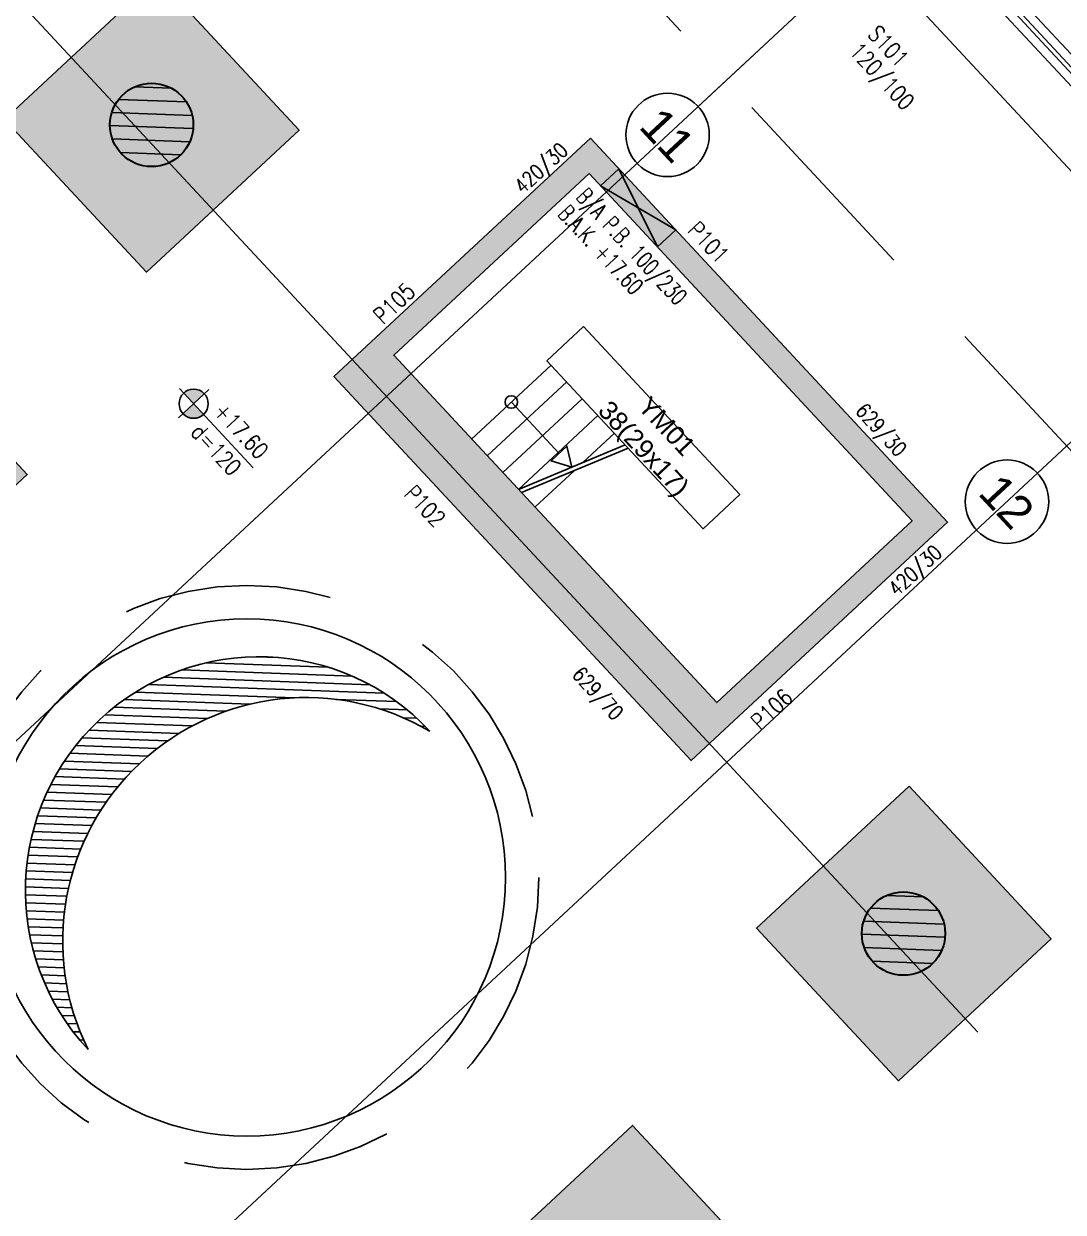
# Model space of a CAD drawing. Header units: millimetres. Extents: x 400382 to 401276, y 4543898 to 4544126.
# Drawn here: x 400468.57 to 400481.03, y 4543985.48 to 4543999.73 of the extents above; entities that cross this region are included whole.
import ezdxf
from ezdxf.enums import TextEntityAlignment as Align

# ---------------------------------------------------------------- set-up
doc = ezdxf.new("R2010")
doc.units = ezdxf.units.MM
for name, pattern in [('AKS', [3, 2.5, -0.25, 0, -0.25]), ('CONTINU', [0]), ('HIDDEN', [0.375, 0.25, -0.125]), ('UUC-ST-KAL-I05-101-U-000$0$ACAD_ISO05W100', [33, 24, -3, 0, -3, 0, -3])]:
    doc.linetypes.add(name, pattern=pattern)
for name, color, linetype in [('aks prota', 2, 'AKS'), ('bosluk tarama prota', 8, 'Continuous'), ('boşluk prota', 2, 'Continuous'), ('boşluk taraması prota', 252, 'Continuous'), ('caks prota', 4, 'Continuous'), ('kiriş prota', 6, 'Continuous'), ('kolon tarama prota', 252, 'Continuous'), ('lkolon prota', 4, 'Continuous'), ('lperde prota', 4, 'Continuous'), ('merdiven prota', 2, 'Continuous'), ('metraj prota', 2, 'Continuous'), ('perde prota', 1, 'Continuous'), ('PRT-MI-ad_dim', 8, 'Continuous'), ('prt-s-taxis', 7, 'Continuous'), ('st-s_level (kot)', 6, 'Continuous'), ('st-s_levelmark (kot işareti)', 4, 'Continuous'), ('taks prota', 7, 'Continuous'), ('tkolon prota', 6, 'Continuous'), ('tnot prota', 4, 'Continuous'), ('tperde prota', 6, 'Continuous'), ('UUC-ST-KAL-I05-101-U-000$0$st_s_su tutucu', 2, 'Continuous')]:
    doc.layers.add(name, color=color, linetype=linetype)
for name, color, linetype, lineweight in [('PRT-Geo-Pile_100', 101, 'Continuous', 30), ('PRT-Geo-Pile_120', 101, 'Continuous', 30), ('PRT-Geo-Pile_No.', 151, 'Continuous', 25)]:
    doc.layers.add(name, color=color, linetype=linetype, lineweight=lineweight)
doc.styles.add('OLCU', font='romanstw.shx')
doc.styles.add('prt-kd-kot', font='Arial.ttf')
doc.styles.add('PRT-MI-a_Arial', font='Arial.ttf', dxfattribs={"height": 30})
doc.styles.add('TAKS', font='Arial Unicode.ttf')
doc.styles.add('tkolon', font='romanstw.shx')
doc.styles.add('TNOT', font='romanstw.shx', dxfattribs={"width": 0.8, "height": 250})

# ---------------------------------------------------------------- blocks, each defined once
blk = doc.blocks.new('PLAN_KOT')
at = {"layer": 'st-s_levelmark (kot işareti)'}
h = blk.add_hatch(color=256, dxfattribs=at)
h.paths.add_polyline_path([(0, 17.5, 0.4142135623730951), (-17.5, 0), (0, 0)])
h.paths.add_polyline_path([(17.5, 0), (0, 0), (0, -17.5, 0.4142135623730951)])
for p, q in [((0, 25), (0, -25)), ((105, 0), (-25, 0))]:
    blk.add_line(p, q, dxfattribs=at)
blk.add_circle((0, 0), 17.5, dxfattribs=at)
at = {"layer": 'st-s_level (kot)', "color": 6, "style": 'OLCU', "width": 0.8}
for tag, p in [('KOT', (22.6700442370493, 9.780006943954504)), ('DÖŞEME_KALINLIĞI', (22.6700442370493, -27.62999305603444))]:
    blk.add_attdef(tag, p, '', height=20, dxfattribs=at)
blk = doc.blocks.new('*U105')
at = {"layer": 'metraj prota', "color": 4}
blk.add_lwpolyline([(-106.5000000000018, 2.216874000532783e-06), (-84.00000000000179, 12.99038327364018), (-84.00000000000179, -12.99037883989309)], close=True, dxfattribs=at)
blk.add_lwpolyline([(0, 0), (-84.00000000000179, 4.341645364570037e-07)], dxfattribs=at)
blk.add_circle((0, -7.319449650822207e-07), 7.5, dxfattribs=at)
blk = doc.blocks.new('Stair_Anotation')
at = {"color": 0, "style": 'PRT-MI-a_Arial'}
blk.add_attdef('M.ADI', text='', height=0.2, dxfattribs=at).set_placement((0, 0), align=Align.BOTTOM_CENTER)
blk.add_attdef('BAS.SAYI-(EN-RIHT)', text='', height=0.2, dxfattribs=at).set_placement((0, -0.07999999999999999), align=Align.TOP_CENTER)
blk = doc.blocks.new('*U101')
at = {"layer": 'PRT-Geo-Pile_100'}
blk.add_circle((0, 0), 0.5, dxfattribs=at)
at = {"layer": 'PRT-Geo-Pile_No.', "style": 'prt-kd-kot'}
blk.add_attdef('Kazık_No:', text='', height=0.2500000000000001, rotation=90, dxfattribs=at).set_placement((-0.2191336971348793, -0.7689588211889175), align=Align.MIDDLE_LEFT)
blk = doc.blocks.new('kazık1')
at = {"layer": 'kolon tarama prota', "transparency": 33554687}
h = blk.add_hatch(dxfattribs=at)
h.set_pattern_fill('ANSI31', color=256, scale=5)
h.set_pattern_definition([(45, (15764.81261322298, 54713.47006949176), (-11.22532015133644, 11.22532015133644), [])])
edge = h.paths.add_edge_path()
edge.add_arc((173187.440411539, 70051.6960894432), 50, 0, 360)
h = blk.add_hatch(dxfattribs=at)
h.set_pattern_fill('ANSI31', color=256, scale=5)
h.set_pattern_definition([(45, (17088.71012664083, 54713.47111671456), (-11.22532015133644, 11.22532015133644), [])])
edge = h.paths.add_edge_path()
edge.add_arc((174511.3379249568, 70051.697136666), 50, 0, 360)
at = {"layer": 'kolon tarama prota', "transparency": 33554687, "xscale": 100.0000000000001, "yscale": 100.0000000000001, "zscale": 100.0000000000001, "rotation": 270.0012000308424}
for p in [(173187.4414587634, 70051.69608945417), (174511.3389721813, 70051.69713667696)]:
    blk.add_blockref('*U101', p, dxfattribs=at)

msp = doc.modelspace()

# ---------------------------------------------------------------- hatches: boundary and pattern name
at = {"layer": 'bosluk tarama prota'}
h = msp.add_hatch(dxfattribs=at)
h.set_pattern_fill('DOTS', color=2, scale=0.09999999999999999, angle=-47.07600605198225)
h.set_pattern_definition([(312.9239939480178, (398960.7519760979, 4544959.878828598), (0.1703024845375482, 0.04999016788667697), [0, -0.15875])])
h.paths.add_polyline_path([(400474.1922145006, 4544004.027070845), (400475.8947834475, 4544002.196426428), (400474.0641390304, 4544000.493857481), (400472.3615700835, 4544002.324501898)])
h.paths.add_polyline_path([(400470.167526694, 4544000.283958076), (400471.8700956414, 4543998.453313658), (400470.0394512247, 4543996.750744712), (400468.3368822774, 4543998.581389129)])
h.paths.add_polyline_path([(400483.2085457589, 4543994.332487544), (400484.9111147057, 4543992.501843127), (400483.0804702886, 4543990.79927418), (400481.3779013418, 4543992.629918598)])
h.paths.add_polyline_path([(400479.1836338742, 4543990.58961571), (400480.886202821, 4543988.758971293), (400479.0555584044, 4543987.056402346), (400477.3529894575, 4543988.887046764)])
h.paths.add_polyline_path([(400477.5697131781, 4543984.690389128), (400475.8676403612, 4543986.520500094), (400471.3850935763, 4543982.351561065), (400474.7191067468, 4543978.7667473), (400476.6376220961, 4543980.551039556), (400475.0056817424, 4543982.305742355)])
h.paths.add_polyline_path([(400466.9070721753, 4543996.155125555), (400468.6096411222, 4543994.324481137), (400463.8513708543, 4543989.89910878), (400460.513523675, 4543993.488044966), (400462.1977165383, 4543995.054408397), (400463.8329947707, 4543993.296116628)])
at = {"layer": 'boşluk taraması prota', "ltscale": 2}
h = msp.add_hatch(dxfattribs=at)
h.set_pattern_fill('ANSI31', color=256, scale=0.03, angle=-47.07600605198225, style=0)
h.set_pattern_definition([(357.9239939480177, (398997.3648644364, 4544993.930207535), (0.003450451572827459, 0.09518748281125818), [])])
h.paths.add_polyline_path([(400473.4389724098, 4543991.245284874, 1), (400469.3383289156, 4543987.431530433, -0.745909929003859)])
at = {"layer": 'kolon tarama prota'}
h = msp.add_hatch(color=256, dxfattribs=at)
h.dxf.hatch_style = 1
h.paths.add_polyline_path([(400476.5689697983, 4543990.89337252), (400479.6444524182, 4543993.75368835), (400475.3628273536, 4543998.357397959), (400472.2873447337, 4543995.497082128)])
h.paths.add_polyline_path([(400473.0042334436, 4543995.754124103), (400475.3474582983, 4543997.933412355), (400479.2204668154, 4543993.769057407), (400476.8772419607, 4543991.589769155)], flags=16)

# ---------------------------------------------------------------- linework, layer by layer
at = {"layer": 'aks prota', "ltscale": 10}
for p, q in [((400476.6537896758, 4543998.735932428), (400502.1862544059, 4544022.482056115)), ((400480.7228129334, 4543994.34008993), (400506.26561428, 4544018.095827064)), ((400491.7789214882, 4543986.506464638), (400468.3046522639, 4544011.746581919)), ((400460.7629851908, 4543983.956874483), (400482.8855251879, 4544004.531678239)), ((400464.8320084466, 4543979.561031984), (400486.9648850611, 4544000.145449188))]:
    msp.add_line(p, q, dxfattribs=at)
msp.add_lwpolyline([(400462.9816286368, 4544005.943329988), (400486.0306980158, 4543981.160398141)], dxfattribs=at)
at = {"layer": 'boşluk prota', "ltscale": 0.05}
for centre, radius, start, end in [((400471.3886506632, 4543989.338407653), 2.800000000000047, 42.9239939713199, 222.9239939713199), ((400471.9556935104, 4543988.728709102), 2.921176118370095, 59.48474821049813, 206.363239634494)]:
    msp.add_arc(centre, radius, start, end, dxfattribs=at)
at = {"layer": 'caks prota', "ltscale": 0.05}
for centre in [(400476.2876607925, 4543998.395418638), (400480.358049049, 4543993.998114333)]:
    msp.add_circle(centre, 0.5, dxfattribs=at)
at = {"layer": 'kiriş prota'}
for points in [[(400470.167526694, 4544000.283958076), (400471.8700956414, 4543998.453313658), (400470.0394512247, 4543996.750744712), (400468.3368822774, 4543998.581389129)], [(400466.9070721753, 4543996.155125555), (400468.6096411222, 4543994.324481137), (400463.8513708543, 4543989.89910878), (400460.513523675, 4543993.488044966), (400462.1977165383, 4543995.054408397), (400463.8329947707, 4543993.296116628)], [(400475.2808590531, 4543996.096141405), (400477.1536848946, 4543994.082432548), (400476.714330235, 4543993.673816), (400474.8415043936, 4543995.687524859)], [(400479.1836338742, 4543990.58961571), (400480.886202821, 4543988.758971293), (400479.0555584044, 4543987.056402346), (400477.3529894575, 4543988.887046764)], [(400477.5697131781, 4543984.690389128), (400475.8676403612, 4543986.520500094), (400471.3850935763, 4543982.351561065), (400474.7191067468, 4543978.7667473), (400476.6376220961, 4543980.551039556), (400475.0056817424, 4543982.305742355)]]:
    msp.add_lwpolyline(points, close=True, dxfattribs=at)
at = {"layer": 'kiriş prota', "linetype": 'HIDDEN', "ltscale": 10}
msp.add_circle((400471.2442875681, 4543989.493630439), 3.5, dxfattribs=at)
at = {"layer": 'kiriş prota'}
msp.add_circle((400471.2442875681, 4543989.493630439), 3.100000000000047, dxfattribs=at)
at = {"layer": 'kolon tarama prota'}
msp.add_lwpolyline([(400472.5757970628, 4544008.328836402), (400489.0830474002, 4543990.579830868)], dxfattribs=at)
at = {"layer": 'kolon tarama prota', "linetype": 'HIDDEN', "ltscale": 10}
msp.add_lwpolyline([(400469.6370190312, 4544006.961360471), (400487.5063545033, 4543987.747807173)], dxfattribs=at)
at = {"layer": 'merdiven prota', "linetype": 'HIDDEN', "ltscale": 10}
for p, q in [((400474.8905383805, 4543995.634802299), (400473.9386032829, 4543994.749466445)), ((400475.0778209646, 4543995.433431412), (400474.125885867, 4543994.54809556)), ((400475.2651035488, 4543995.232060526), (400474.3131684512, 4543994.346724674)), ((400475.4523861329, 4543995.03068964), (400474.5004510353, 4543994.145353788)), ((400475.6498841308, 4543994.818334889), (400475.2730764882, 4543994.467889447)), ((400475.1673731743, 4543994.369581344), (400474.6979490332, 4543993.932999035))]:
    msp.add_line(p, q, dxfattribs=at)
for points in [[(400475.7047031997, 4543997.989804558), (400475.4850258706, 4543997.785496285), (400476.3857307783, 4543997.257546792), (400476.1660534493, 4543997.053238519), (400475.7047031997, 4543997.989804558)], [(400474.5004510353, 4543994.145353788), (400475.7792793708, 4543994.679205913)], [(400474.5367494118, 4543994.106324872), (400475.8155777473, 4543994.640176997)]]:
    msp.add_lwpolyline(points, dxfattribs=at)
at = {"layer": 'perde prota'}
for points in [[(400489.1196602881, 4543990.613882247), (400472.6124099507, 4544008.36288778)], [(400472.5757715506, 4544008.328863828), (400489.0830301805, 4543990.579849374)]]:
    msp.add_lwpolyline(points, dxfattribs=at)
for points in [[(400475.3628273536, 4543998.357397959), (400479.6444524182, 4543993.75368835), (400476.5689697983, 4543990.89337252), (400472.2873447337, 4543995.497082128)], [(400475.3474582983, 4543997.933412355), (400479.2204668154, 4543993.769057407), (400476.8772419607, 4543991.589769155), (400473.0042334436, 4543995.754124103)]]:
    msp.add_lwpolyline(points, close=True, dxfattribs=at)
at = {"layer": 'UUC-ST-KAL-I05-101-U-000$0$st_s_su tutucu', "linetype": 'UUC-ST-KAL-I05-101-U-000$0$ACAD_ISO05W100'}
for points in [[(400472.1882947804, 4544008.971404569), (400489.6962998062, 4543990.147271136)], [(400472.1886973563, 4544008.971744461), (400489.6967023853, 4543990.147611031)], [(400489.5059127845, 4543989.970203968), (400471.9979077573, 4544008.794337401)], [(400489.5063153636, 4543989.970543863), (400471.998310334, 4544008.794677294)]]:
    msp.add_lwpolyline(points, dxfattribs=at)

# ---------------------------------------------------------------- block references
at = {"layer": 'PRT-Geo-Pile_120', "xscale": 0.01, "yscale": 0.01, "zscale": 0.01, "rotation": 312.9239939480178}
msp.add_blockref('kazık1', (398777.687534438, 4544789.621933892), dxfattribs=at)
at = {"layer": 'PRT-MI-ad_dim', "xscale": -0.009999999999999998, "yscale": 0.01, "zscale": 0.01, "rotation": 312.9239931147448}
msp.add_blockref('*U105', (400474.4145708317, 4543995.192134372), dxfattribs=at)
at = {"layer": 'prt-s-taxis'}
ref = msp.add_blockref('Stair_Anotation', (400476.1528858207, 4543994.773859945), dxfattribs=dict(at, xscale=-1.125, yscale=1.125, zscale=1.125, rotation=312.9239939133748))
ref.add_attrib('M.ADI', 'YM01', dxfattribs={"layer": '0', "color": 0, "height": 0.225, "rotation": 312.9239939404266, "style": 'PRT-MI-a_Arial'}).set_placement((400476.146718944, 4543994.780490724), align=Align.BOTTOM_CENTER)
ref.add_attrib('BAS.SAYI-(EN-RIHT)', '38(29x17)', dxfattribs={"layer": '0', "color": 0, "height": 0.225, "rotation": 312.9239939404266, "style": 'PRT-MI-a_Arial'}).set_placement((400476.0857283417, 4543994.713916097), align=Align.TOP_CENTER)
at = {"layer": 'st-s_level (kot)', "linetype": 'CONTINU', "ltscale": 0.1, "xscale": 0.01, "yscale": 0.01, "zscale": 0.01, "rotation": 312.9239939480178}
msp.add_blockref('PLAN_KOT', (400470.6051910296, 4543995.172584061), dxfattribs=at).add_auto_attribs({'KOT': '+17.60', 'DÖŞEME_KALINLIĞI': 'd=120'})

# ---------------------------------------------------------------- texts
at = {"layer": 'lkolon prota', "style": 'tkolon', "width": 0.8}
msp.add_text('120/100', height=0.1999999999999999, rotation=312.9239939404266, dxfattribs=at).set_placement((400478.4556435696, 4543999.386899))
at = {"layer": 'lperde prota', "style": 'tkolon', "width": 0.8}
for s, rotation, p in [('420/30', 42.5635089941288, (400474.492659166, 4543997.743572108)), ('629/30', 312.5635096554428, (400478.5964361532, 4543995.13773777)), ('420/30', 42.5635089941288, (400478.9782979456, 4543992.920501886)), ('629/70', 312.5635096554428, (400475.1981572211, 4543991.97720909))]:
    msp.add_text(s, height=0.1799999999999999, rotation=rotation, dxfattribs=at).set_placement(p, align=Align.MIDDLE_LEFT)
at = {"layer": 'taks prota', "style": 'TAKS'}
for s, p in [('11', (400476.2876607925, 4543998.395418638)), ('12', (400480.3560059662, 4543994.000311106))]:
    msp.add_text(s, height=0.4, rotation=312.9239939495117, dxfattribs=at).set_placement(p, align=Align.MIDDLE_CENTER)
at = {"layer": 'tkolon prota', "style": 'tkolon', "width": 0.8}
msp.add_text('S101', height=0.1999999999999999, rotation=312.9239939404266, dxfattribs=at).set_placement((400478.6753208996, 4543999.591207273))
at = {"layer": 'tnot prota', "style": 'TNOT', "width": 0.7}
for s, p in [('B/A P.B. 100/230', (400475.2521735984, 4543997.710300473)), ('B.A.K. +17.60', (400475.0324962684, 4543997.505992199))]:
    msp.add_text(s, height=0.2, rotation=312.9239939404266, dxfattribs=at).set_placement(p, align=Align.MIDDLE_LEFT)
at = {"layer": 'tperde prota', "style": 'tkolon', "width": 0.8}
for s, rotation, p in [('P101', 313.3932852246724, (400476.5867043859, 4543997.308734365)), ('P105', 43.39328521550762, (400472.807498422, 4543996.185686162)), ('P102', 313.3932852246724, (400473.1884254529, 4543994.148205684)), ('P106', 43.39328521550762, (400477.3345452319, 4543991.318092998))]:
    msp.add_text(s, height=0.2, rotation=rotation, dxfattribs=at).set_placement(p, align=Align.MIDDLE_LEFT)

doc.saveas('drawing.dxf')
